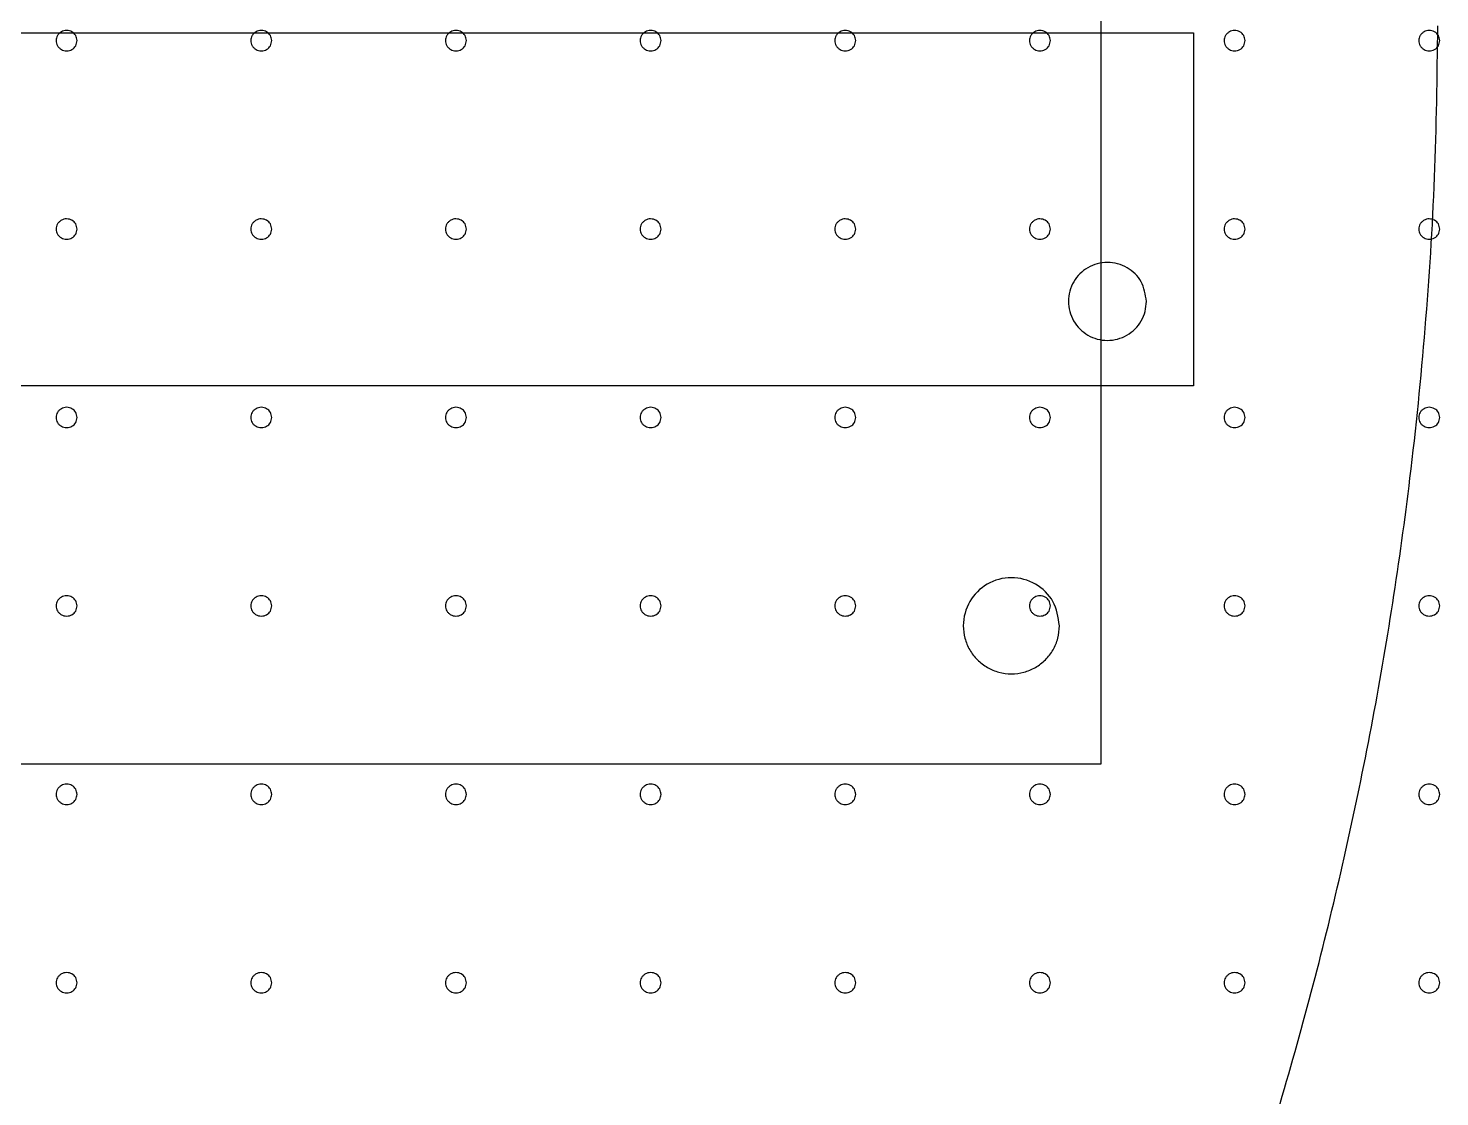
# Model space of a CAD drawing. Extents: x 0 to 210, y 0 to 204.
# Drawn here: x 171.04 to 209.91, y 75.52 to 104.94 of the extents above; entities that cross this region are included whole.
import ezdxf

# ---------------------------------------------------------------- set-up
doc = ezdxf.new("R2010")
doc.units = 0
doc.layers.add('Capa_1', color=7, linetype='CONTINUOUS')

msp = doc.modelspace()

# ---------------------------------------------------------------- linework, layer by layer
at = {"layer": 'Capa_1', "color": 1}
for p, q in [((200.578432, 125.323346), (200.578432, 84.676127)), ((147.328261, 104.81534), (203.126038, 104.81534)), ((203.126038, 104.81534), (203.126038, 95.097562)), ((203.126038, 95.097562), (147.328261, 95.097562)), ((200.578432, 84.676127), (149.93121, 84.676127))]:
    msp.add_line(p, q, dxfattribs=at)
at = {"layer": 'Capa_1', "color": 7}
for p, q in [((172.387674, 104.596819), (172.387674, 104.596819)), ((177.748224, 104.596819), (177.748224, 104.596819)), ((183.108774, 104.596819), (183.108774, 104.596819)), ((188.469324, 104.596819), (188.469324, 104.596819)), ((193.829876, 104.596819), (193.829876, 104.596819)), ((199.190426, 104.596819), (199.190426, 104.596819)), ((204.550975, 104.596819), (204.550975, 104.596819)), ((209.911525, 104.596819), (209.911525, 104.596819)), ((172.387674, 99.410033), (172.387674, 99.410033)), ((177.748224, 99.410033), (177.748224, 99.410033)), ((183.108774, 99.410033), (183.108774, 99.410033)), ((188.469324, 99.410033), (188.469324, 99.410033)), ((193.829876, 99.410033), (193.829876, 99.410033)), ((199.190426, 99.410033), (199.190426, 99.410033)), ((204.550975, 99.410033), (204.550975, 99.410033)), ((209.911525, 99.410033), (209.911525, 99.410033)), ((201.833271, 97.420175), (201.833271, 97.420175)), ((172.387674, 94.223247), (172.387674, 94.223247)), ((177.748224, 94.223247), (177.748224, 94.223247)), ((183.108774, 94.223247), (183.108774, 94.223247)), ((188.469324, 94.223247), (188.469324, 94.223247)), ((193.829876, 94.223247), (193.829876, 94.223247)), ((199.190426, 94.223247), (199.190426, 94.223247)), ((204.550975, 94.223247), (204.550975, 94.223247)), ((209.911525, 94.223247), (209.911525, 94.223247)), ((172.387674, 89.03646), (172.387674, 89.03646)), ((177.748224, 89.03646), (177.748224, 89.03646)), ((183.108774, 89.03646), (183.108774, 89.03646)), ((188.469324, 89.03646), (188.469324, 89.03646)), ((193.829876, 89.03646), (193.829876, 89.03646)), ((199.190426, 89.03646), (199.190426, 89.03646)), ((204.550975, 89.03646), (204.550975, 89.03646)), ((209.911525, 89.03646), (209.911525, 89.03646)), ((199.438427, 88.489751), (199.438427, 88.489751)), ((172.387674, 83.849672), (172.387674, 83.849672)), ((177.748224, 83.849672), (177.748224, 83.849672)), ((183.108774, 83.849672), (183.108774, 83.849672)), ((188.469324, 83.849672), (188.469324, 83.849672)), ((193.829876, 83.849672), (193.829876, 83.849672)), ((199.190426, 83.849672), (199.190426, 83.849672)), ((204.550975, 83.849672), (204.550975, 83.849672)), ((209.911525, 83.849672), (209.911525, 83.849672)), ((172.387674, 78.662885), (172.387674, 78.662885)), ((177.748224, 78.662885), (177.748224, 78.662885)), ((183.108774, 78.662885), (183.108774, 78.662885)), ((188.469324, 78.662885), (188.469324, 78.662885)), ((193.829876, 78.662885), (193.829876, 78.662885)), ((199.190426, 78.662885), (199.190426, 78.662885)), ((204.550975, 78.662885), (204.550975, 78.662885)), ((209.911525, 78.662885), (209.911525, 78.662885))]:
    msp.add_line(p, q, dxfattribs=at)
for points, knots in [([(197.053398, 55.000802), (197.583828, 55.995068), (198.643755, 57.981852), (200.109727, 61.022601), (201.43185, 63.988067), (202.613315, 66.875265), (203.66781, 69.676607), (204.684765, 72.631639), (205.650683, 75.742864), (206.550845, 79.012003), (207.350527, 82.332045), (208.046433, 85.701039), (208.634919, 89.116819), (209.142304, 92.777348), (209.536812, 96.684139), (209.802362, 100.836177), (209.839895, 103.611383), (209.858681, 105.000437)], [0, 0, 0, 0, 3.380431, 6.754915, 10.124397, 13.119642, 16.112279, 19.102922, 22.493766, 25.883694, 29.273573, 32.736968, 36.202144, 39.670042, 43.821378, 47.979666, 52.146658, 52.146658, 52.146658, 52.146658]), ([(172.387674, 104.596819), (172.379608, 104.547386), (172.363602, 104.449288), (172.247968, 104.342835), (172.123655, 104.310555), (172.023036, 104.323486), (171.952591, 104.351629), (171.891992, 104.396489), (171.845437, 104.455094), (171.81612, 104.523417), (171.80608, 104.596819), (171.81612, 104.670221), (171.845438, 104.738543), (171.891993, 104.797148), (171.952591, 104.842008), (172.023036, 104.87015), (172.123655, 104.883081), (172.247967, 104.850802), (172.363601, 104.74435), (172.379608, 104.646252), (172.387674, 104.596819)], [0, 0, 0, 0, 0.146605, 0.290931, 0.441768, 0.517413, 0.592123, 0.666911, 0.741063, 0.814052, 0.887328, 0.960604, 1.033593, 1.107744, 1.182532, 1.257241, 1.332887, 1.483723, 1.628047, 1.774652, 1.774652, 1.774652, 1.774652]), ([(177.748224, 104.596819), (177.740158, 104.547386), (177.724152, 104.449288), (177.608517, 104.342835), (177.484204, 104.310555), (177.383585, 104.323486), (177.31314, 104.351629), (177.252542, 104.396489), (177.205987, 104.455094), (177.17667, 104.523417), (177.16663, 104.596819), (177.17667, 104.670221), (177.205988, 104.738543), (177.252542, 104.797148), (177.313141, 104.842008), (177.383586, 104.87015), (177.484204, 104.883081), (177.608517, 104.850802), (177.724151, 104.74435), (177.740158, 104.646252), (177.748224, 104.596819)], [0, 0, 0, 0, 0.146605, 0.290931, 0.441768, 0.517413, 0.592123, 0.666911, 0.741063, 0.814052, 0.887328, 0.960604, 1.033593, 1.107744, 1.182532, 1.257241, 1.332887, 1.483723, 1.628047, 1.774652, 1.774652, 1.774652, 1.774652]), ([(183.108774, 104.596819), (183.100708, 104.547386), (183.084702, 104.449288), (182.969067, 104.342835), (182.844754, 104.310555), (182.744135, 104.323486), (182.67369, 104.351629), (182.613091, 104.396489), (182.566537, 104.455094), (182.537219, 104.523417), (182.52718, 104.596819), (182.53722, 104.670221), (182.566538, 104.738543), (182.613092, 104.797148), (182.673691, 104.842008), (182.744136, 104.87015), (182.844754, 104.883081), (182.969066, 104.850802), (183.0847, 104.74435), (183.100708, 104.646252), (183.108774, 104.596819)], [0, 0, 0, 0, 0.146605, 0.290931, 0.441768, 0.517413, 0.592123, 0.666911, 0.741063, 0.814052, 0.887328, 0.960604, 1.033593, 1.107744, 1.182532, 1.257241, 1.332887, 1.483723, 1.628047, 1.774652, 1.774652, 1.774652, 1.774652]), ([(188.469324, 104.596819), (188.461258, 104.547386), (188.445251, 104.449288), (188.329617, 104.342835), (188.205304, 104.310555), (188.104685, 104.323486), (188.03424, 104.351629), (187.973641, 104.396489), (187.927087, 104.455094), (187.897769, 104.523417), (187.88773, 104.596819), (187.89777, 104.670221), (187.927088, 104.738543), (187.973642, 104.797148), (188.034241, 104.842008), (188.104685, 104.87015), (188.205304, 104.883081), (188.329616, 104.850802), (188.44525, 104.74435), (188.461257, 104.646252), (188.469324, 104.596819)], [0, 0, 0, 0, 0.146605, 0.290931, 0.441768, 0.517413, 0.592123, 0.666911, 0.741063, 0.814052, 0.887328, 0.960604, 1.033593, 1.107744, 1.182532, 1.257241, 1.332887, 1.483723, 1.628047, 1.774652, 1.774652, 1.774652, 1.774652]), ([(193.829876, 104.596819), (193.82181, 104.547386), (193.805804, 104.449288), (193.690169, 104.342835), (193.565856, 104.310555), (193.465237, 104.323486), (193.394792, 104.351629), (193.334193, 104.396489), (193.287639, 104.455094), (193.258321, 104.523417), (193.248282, 104.596819), (193.258322, 104.670221), (193.28764, 104.738543), (193.334194, 104.797148), (193.394793, 104.842008), (193.465238, 104.87015), (193.565856, 104.883081), (193.690168, 104.850802), (193.805803, 104.74435), (193.82181, 104.646252), (193.829876, 104.596819)], [0, 0, 0, 0, 0.146605, 0.290931, 0.441768, 0.517413, 0.592123, 0.666911, 0.741063, 0.814052, 0.887328, 0.960604, 1.033593, 1.107744, 1.182532, 1.257241, 1.332887, 1.483723, 1.628047, 1.774652, 1.774652, 1.774652, 1.774652]), ([(199.190426, 104.596819), (199.18236, 104.547386), (199.166353, 104.449288), (199.050719, 104.342835), (198.926406, 104.310555), (198.825787, 104.323486), (198.755342, 104.351629), (198.694743, 104.396489), (198.648189, 104.455094), (198.618871, 104.523417), (198.608832, 104.596819), (198.618872, 104.670221), (198.64819, 104.738543), (198.694744, 104.797148), (198.755343, 104.842008), (198.825787, 104.87015), (198.926406, 104.883081), (199.050718, 104.850802), (199.166352, 104.74435), (199.182359, 104.646252), (199.190426, 104.596819)], [0, 0, 0, 0, 0.146605, 0.290931, 0.441768, 0.517413, 0.592123, 0.666911, 0.741063, 0.814052, 0.887328, 0.960604, 1.033593, 1.107744, 1.182532, 1.257241, 1.332887, 1.483723, 1.628047, 1.774652, 1.774652, 1.774652, 1.774652]), ([(204.550975, 104.596819), (204.54291, 104.547386), (204.526903, 104.449288), (204.411269, 104.342835), (204.286956, 104.310555), (204.186337, 104.323486), (204.115892, 104.351629), (204.055293, 104.396489), (204.008739, 104.455094), (203.979421, 104.523417), (203.969382, 104.596819), (203.979422, 104.670221), (204.008739, 104.738543), (204.055294, 104.797148), (204.115893, 104.842008), (204.186337, 104.87015), (204.286956, 104.883081), (204.411268, 104.850802), (204.526902, 104.74435), (204.542909, 104.646252), (204.550975, 104.596819)], [0, 0, 0, 0, 0.146605, 0.290931, 0.441768, 0.517413, 0.592123, 0.666911, 0.741063, 0.814052, 0.887328, 0.960604, 1.033593, 1.107744, 1.182532, 1.257241, 1.332887, 1.483723, 1.628047, 1.774652, 1.774652, 1.774652, 1.774652]), ([(209.911525, 104.596819), (209.903459, 104.547386), (209.887453, 104.449288), (209.771819, 104.342835), (209.647506, 104.310555), (209.546887, 104.323486), (209.476442, 104.351629), (209.415843, 104.396489), (209.369288, 104.455094), (209.339971, 104.523417), (209.329932, 104.596819), (209.339971, 104.670221), (209.369289, 104.738543), (209.415844, 104.797148), (209.476442, 104.842008), (209.546887, 104.87015), (209.647506, 104.883081), (209.771818, 104.850802), (209.887452, 104.74435), (209.903459, 104.646252), (209.911525, 104.596819)], [0, 0, 0, 0, 0.146605, 0.290931, 0.441768, 0.517413, 0.592123, 0.666911, 0.741063, 0.814052, 0.887328, 0.960604, 1.033593, 1.107744, 1.182532, 1.257241, 1.332887, 1.483723, 1.628047, 1.774652, 1.774652, 1.774652, 1.774652]), ([(172.387674, 99.410033), (172.379608, 99.3606), (172.363602, 99.262502), (172.247968, 99.156048), (172.123655, 99.123769), (172.023036, 99.136699), (171.952591, 99.164843), (171.891992, 99.209703), (171.845437, 99.268308), (171.81612, 99.33663), (171.80608, 99.410033), (171.81612, 99.483435), (171.845438, 99.551757), (171.891993, 99.610362), (171.952591, 99.655221), (172.023036, 99.683364), (172.123655, 99.696295), (172.247967, 99.664015), (172.363601, 99.557563), (172.379608, 99.459466), (172.387674, 99.410033)], [0, 0, 0, 0, 0.146605, 0.290931, 0.441768, 0.517413, 0.592123, 0.666911, 0.741063, 0.814052, 0.887328, 0.960604, 1.033593, 1.107744, 1.182532, 1.257241, 1.332887, 1.483723, 1.628047, 1.774652, 1.774652, 1.774652, 1.774652]), ([(177.748224, 99.410033), (177.740158, 99.3606), (177.724152, 99.262502), (177.608517, 99.156048), (177.484204, 99.123769), (177.383585, 99.136699), (177.31314, 99.164843), (177.252542, 99.209703), (177.205987, 99.268308), (177.17667, 99.33663), (177.16663, 99.410033), (177.17667, 99.483435), (177.205988, 99.551757), (177.252542, 99.610362), (177.313141, 99.655221), (177.383586, 99.683364), (177.484204, 99.696295), (177.608517, 99.664015), (177.724151, 99.557563), (177.740158, 99.459466), (177.748224, 99.410033)], [0, 0, 0, 0, 0.146605, 0.290931, 0.441768, 0.517413, 0.592123, 0.666911, 0.741063, 0.814052, 0.887328, 0.960604, 1.033593, 1.107744, 1.182532, 1.257241, 1.332887, 1.483723, 1.628047, 1.774652, 1.774652, 1.774652, 1.774652]), ([(183.108774, 99.410033), (183.100708, 99.3606), (183.084702, 99.262502), (182.969067, 99.156048), (182.844754, 99.123769), (182.744135, 99.136699), (182.67369, 99.164843), (182.613091, 99.209703), (182.566537, 99.268308), (182.537219, 99.33663), (182.52718, 99.410033), (182.53722, 99.483435), (182.566538, 99.551757), (182.613092, 99.610362), (182.673691, 99.655221), (182.744136, 99.683364), (182.844754, 99.696295), (182.969066, 99.664015), (183.0847, 99.557563), (183.100708, 99.459466), (183.108774, 99.410033)], [0, 0, 0, 0, 0.146605, 0.290931, 0.441768, 0.517413, 0.592123, 0.666911, 0.741063, 0.814052, 0.887328, 0.960604, 1.033593, 1.107744, 1.182532, 1.257241, 1.332887, 1.483723, 1.628047, 1.774652, 1.774652, 1.774652, 1.774652]), ([(188.469324, 99.410033), (188.461258, 99.3606), (188.445251, 99.262502), (188.329617, 99.156048), (188.205304, 99.123769), (188.104685, 99.136699), (188.03424, 99.164843), (187.973641, 99.209703), (187.927087, 99.268308), (187.897769, 99.33663), (187.88773, 99.410033), (187.89777, 99.483435), (187.927088, 99.551757), (187.973642, 99.610362), (188.034241, 99.655221), (188.104685, 99.683364), (188.205304, 99.696295), (188.329616, 99.664015), (188.44525, 99.557563), (188.461257, 99.459466), (188.469324, 99.410033)], [0, 0, 0, 0, 0.146605, 0.290931, 0.441768, 0.517413, 0.592123, 0.666911, 0.741063, 0.814052, 0.887328, 0.960604, 1.033593, 1.107744, 1.182532, 1.257241, 1.332887, 1.483723, 1.628047, 1.774652, 1.774652, 1.774652, 1.774652]), ([(193.829876, 99.410033), (193.82181, 99.3606), (193.805804, 99.262502), (193.690169, 99.156048), (193.565856, 99.123769), (193.465237, 99.136699), (193.394792, 99.164843), (193.334193, 99.209703), (193.287639, 99.268308), (193.258321, 99.33663), (193.248282, 99.410033), (193.258322, 99.483435), (193.28764, 99.551757), (193.334194, 99.610362), (193.394793, 99.655221), (193.465238, 99.683364), (193.565856, 99.696295), (193.690168, 99.664015), (193.805803, 99.557563), (193.82181, 99.459466), (193.829876, 99.410033)], [0, 0, 0, 0, 0.146605, 0.290931, 0.441768, 0.517413, 0.592123, 0.666911, 0.741063, 0.814052, 0.887328, 0.960604, 1.033593, 1.107744, 1.182532, 1.257241, 1.332887, 1.483723, 1.628047, 1.774652, 1.774652, 1.774652, 1.774652]), ([(199.190426, 99.410033), (199.18236, 99.3606), (199.166353, 99.262502), (199.050719, 99.156048), (198.926406, 99.123769), (198.825787, 99.136699), (198.755342, 99.164843), (198.694743, 99.209703), (198.648189, 99.268308), (198.618871, 99.33663), (198.608832, 99.410033), (198.618872, 99.483435), (198.64819, 99.551757), (198.694744, 99.610362), (198.755343, 99.655221), (198.825787, 99.683364), (198.926406, 99.696295), (199.050718, 99.664015), (199.166352, 99.557563), (199.182359, 99.459466), (199.190426, 99.410033)], [0, 0, 0, 0, 0.146605, 0.290931, 0.441768, 0.517413, 0.592123, 0.666911, 0.741063, 0.814052, 0.887328, 0.960604, 1.033593, 1.107744, 1.182532, 1.257241, 1.332887, 1.483723, 1.628047, 1.774652, 1.774652, 1.774652, 1.774652]), ([(204.550975, 99.410033), (204.54291, 99.3606), (204.526903, 99.262502), (204.411269, 99.156048), (204.286956, 99.123769), (204.186337, 99.136699), (204.115892, 99.164843), (204.055293, 99.209703), (204.008739, 99.268308), (203.979421, 99.33663), (203.969382, 99.410033), (203.979422, 99.483435), (204.008739, 99.551757), (204.055294, 99.610362), (204.115893, 99.655221), (204.186337, 99.683364), (204.286956, 99.696295), (204.411268, 99.664015), (204.526902, 99.557563), (204.542909, 99.459466), (204.550975, 99.410033)], [0, 0, 0, 0, 0.146605, 0.290931, 0.441768, 0.517413, 0.592123, 0.666911, 0.741063, 0.814052, 0.887328, 0.960604, 1.033593, 1.107744, 1.182532, 1.257241, 1.332887, 1.483723, 1.628047, 1.774652, 1.774652, 1.774652, 1.774652]), ([(209.911525, 99.410033), (209.903459, 99.3606), (209.887453, 99.262502), (209.771819, 99.156048), (209.647506, 99.123769), (209.546887, 99.136699), (209.476442, 99.164843), (209.415843, 99.209703), (209.369288, 99.268308), (209.339971, 99.33663), (209.329932, 99.410033), (209.339971, 99.483435), (209.369289, 99.551757), (209.415844, 99.610362), (209.476442, 99.655221), (209.546887, 99.683364), (209.647506, 99.696295), (209.771818, 99.664015), (209.887452, 99.557563), (209.903459, 99.459466), (209.911525, 99.410033)], [0, 0, 0, 0, 0.146605, 0.290931, 0.441768, 0.517413, 0.592123, 0.666911, 0.741063, 0.814052, 0.887328, 0.960604, 1.033593, 1.107744, 1.182532, 1.257241, 1.332887, 1.483723, 1.628047, 1.774652, 1.774652, 1.774652, 1.774652]), ([(201.833271, 97.420175), (201.826116, 97.326224), (201.811864, 97.139099), (201.699217, 96.877226), (201.527834, 96.652235), (201.302545, 96.479722), (201.040753, 96.37125), (200.759656, 96.334142), (200.478587, 96.37125), (200.216711, 96.479719), (199.991731, 96.652243), (199.819194, 96.877192), (199.710826, 97.139223), (199.660857, 97.513213), (199.786879, 97.982819), (200.197283, 98.392742), (200.760635, 98.545024), (201.3182, 98.392863), (201.745618, 97.982339), (201.803762, 97.609434), (201.833271, 97.420175)], [0, 0, 0, 0, 0.281047, 0.559769, 0.840816, 1.121864, 1.400585, 1.681632, 1.96268, 2.241402, 2.52245, 2.803498, 3.08222, 3.363268, 3.924613, 4.469308, 5.030653, 5.591997, 6.136691, 6.698035, 6.698035, 6.698035, 6.698035]), ([(172.387674, 94.223247), (172.379608, 94.173813), (172.363602, 94.075715), (172.247968, 93.969262), (172.123655, 93.936983), (172.023036, 93.949913), (171.952591, 93.978056), (171.891992, 94.022916), (171.845437, 94.081522), (171.81612, 94.149844), (171.80608, 94.223247), (171.81612, 94.296649), (171.845438, 94.364971), (171.891993, 94.423575), (171.952591, 94.468435), (172.023036, 94.496578), (172.123655, 94.509508), (172.247967, 94.477229), (172.363601, 94.370777), (172.379608, 94.27268), (172.387674, 94.223247)], [0, 0, 0, 0, 0.146605, 0.290931, 0.441768, 0.517413, 0.592123, 0.666911, 0.741063, 0.814052, 0.887328, 0.960604, 1.033593, 1.107744, 1.182532, 1.257241, 1.332887, 1.483723, 1.628047, 1.774652, 1.774652, 1.774652, 1.774652]), ([(177.748224, 94.223247), (177.740158, 94.173813), (177.724152, 94.075715), (177.608517, 93.969262), (177.484204, 93.936983), (177.383585, 93.949913), (177.31314, 93.978056), (177.252542, 94.022916), (177.205987, 94.081522), (177.17667, 94.149844), (177.16663, 94.223247), (177.17667, 94.296649), (177.205988, 94.364971), (177.252542, 94.423575), (177.313141, 94.468435), (177.383586, 94.496578), (177.484204, 94.509508), (177.608517, 94.477229), (177.724151, 94.370777), (177.740158, 94.27268), (177.748224, 94.223247)], [0, 0, 0, 0, 0.146605, 0.290931, 0.441768, 0.517413, 0.592123, 0.666911, 0.741063, 0.814052, 0.887328, 0.960604, 1.033593, 1.107744, 1.182532, 1.257241, 1.332887, 1.483723, 1.628047, 1.774652, 1.774652, 1.774652, 1.774652]), ([(183.108774, 94.223247), (183.100708, 94.173813), (183.084702, 94.075715), (182.969067, 93.969262), (182.844754, 93.936983), (182.744135, 93.949913), (182.67369, 93.978056), (182.613091, 94.022916), (182.566537, 94.081522), (182.537219, 94.149844), (182.52718, 94.223247), (182.53722, 94.296649), (182.566538, 94.364971), (182.613092, 94.423575), (182.673691, 94.468435), (182.744136, 94.496578), (182.844754, 94.509508), (182.969066, 94.477229), (183.0847, 94.370777), (183.100708, 94.27268), (183.108774, 94.223247)], [0, 0, 0, 0, 0.146605, 0.290931, 0.441768, 0.517413, 0.592123, 0.666911, 0.741063, 0.814052, 0.887328, 0.960604, 1.033593, 1.107744, 1.182532, 1.257241, 1.332887, 1.483723, 1.628047, 1.774652, 1.774652, 1.774652, 1.774652]), ([(188.469324, 94.223247), (188.461258, 94.173813), (188.445251, 94.075715), (188.329617, 93.969262), (188.205304, 93.936983), (188.104685, 93.949913), (188.03424, 93.978056), (187.973641, 94.022916), (187.927087, 94.081522), (187.897769, 94.149844), (187.88773, 94.223247), (187.89777, 94.296649), (187.927088, 94.364971), (187.973642, 94.423575), (188.034241, 94.468435), (188.104685, 94.496578), (188.205304, 94.509508), (188.329616, 94.477229), (188.44525, 94.370777), (188.461257, 94.27268), (188.469324, 94.223247)], [0, 0, 0, 0, 0.146605, 0.290931, 0.441768, 0.517413, 0.592123, 0.666911, 0.741063, 0.814052, 0.887328, 0.960604, 1.033593, 1.107744, 1.182532, 1.257241, 1.332887, 1.483723, 1.628047, 1.774652, 1.774652, 1.774652, 1.774652]), ([(193.829876, 94.223247), (193.82181, 94.173813), (193.805804, 94.075715), (193.690169, 93.969262), (193.565856, 93.936983), (193.465237, 93.949913), (193.394792, 93.978056), (193.334193, 94.022916), (193.287639, 94.081522), (193.258321, 94.149844), (193.248282, 94.223247), (193.258322, 94.296649), (193.28764, 94.364971), (193.334194, 94.423575), (193.394793, 94.468435), (193.465238, 94.496578), (193.565856, 94.509508), (193.690168, 94.477229), (193.805803, 94.370777), (193.82181, 94.27268), (193.829876, 94.223247)], [0, 0, 0, 0, 0.146605, 0.290931, 0.441768, 0.517413, 0.592123, 0.666911, 0.741063, 0.814052, 0.887328, 0.960604, 1.033593, 1.107744, 1.182532, 1.257241, 1.332887, 1.483723, 1.628047, 1.774652, 1.774652, 1.774652, 1.774652]), ([(199.190426, 94.223247), (199.18236, 94.173813), (199.166353, 94.075715), (199.050719, 93.969262), (198.926406, 93.936983), (198.825787, 93.949913), (198.755342, 93.978056), (198.694743, 94.022916), (198.648189, 94.081522), (198.618871, 94.149844), (198.608832, 94.223247), (198.618872, 94.296649), (198.64819, 94.364971), (198.694744, 94.423575), (198.755343, 94.468435), (198.825787, 94.496578), (198.926406, 94.509508), (199.050718, 94.477229), (199.166352, 94.370777), (199.182359, 94.27268), (199.190426, 94.223247)], [0, 0, 0, 0, 0.146605, 0.290931, 0.441768, 0.517413, 0.592123, 0.666911, 0.741063, 0.814052, 0.887328, 0.960604, 1.033593, 1.107744, 1.182532, 1.257241, 1.332887, 1.483723, 1.628047, 1.774652, 1.774652, 1.774652, 1.774652]), ([(204.550975, 94.223247), (204.54291, 94.173813), (204.526903, 94.075715), (204.411269, 93.969262), (204.286956, 93.936983), (204.186337, 93.949913), (204.115892, 93.978056), (204.055293, 94.022916), (204.008739, 94.081522), (203.979421, 94.149844), (203.969382, 94.223247), (203.979422, 94.296649), (204.008739, 94.364971), (204.055294, 94.423575), (204.115893, 94.468435), (204.186337, 94.496578), (204.286956, 94.509508), (204.411268, 94.477229), (204.526902, 94.370777), (204.542909, 94.27268), (204.550975, 94.223247)], [0, 0, 0, 0, 0.146605, 0.290931, 0.441768, 0.517413, 0.592123, 0.666911, 0.741063, 0.814052, 0.887328, 0.960604, 1.033593, 1.107744, 1.182532, 1.257241, 1.332887, 1.483723, 1.628047, 1.774652, 1.774652, 1.774652, 1.774652]), ([(209.911525, 94.223247), (209.903459, 94.173813), (209.887453, 94.075715), (209.771819, 93.969262), (209.647506, 93.936983), (209.546887, 93.949913), (209.476442, 93.978056), (209.415843, 94.022916), (209.369288, 94.081522), (209.339971, 94.149844), (209.329932, 94.223247), (209.339971, 94.296649), (209.369289, 94.364971), (209.415844, 94.423575), (209.476442, 94.468435), (209.546887, 94.496578), (209.647506, 94.509508), (209.771818, 94.477229), (209.887452, 94.370777), (209.903459, 94.27268), (209.911525, 94.223247)], [0, 0, 0, 0, 0.146605, 0.290931, 0.441768, 0.517413, 0.592123, 0.666911, 0.741063, 0.814052, 0.887328, 0.960604, 1.033593, 1.107744, 1.182532, 1.257241, 1.332887, 1.483723, 1.628047, 1.774652, 1.774652, 1.774652, 1.774652]), ([(199.438427, 88.489751), (199.429604, 88.373923), (199.412032, 88.143226), (199.273153, 87.820376), (199.061861, 87.542997), (198.784111, 87.330314), (198.461361, 87.196585), (198.11481, 87.150837), (197.768293, 87.196586), (197.44544, 87.330312), (197.168072, 87.543008), (196.955359, 87.820335), (196.821755, 88.143379), (196.760146, 88.604453), (196.915517, 89.183409), (197.421485, 89.688783), (198.116016, 89.876525), (198.803414, 89.688934), (199.33036, 89.182819), (199.402045, 88.72308), (199.438427, 88.489751)], [0, 0, 0, 0, 0.34649, 0.690113, 1.036603, 1.383093, 1.726715, 2.073205, 2.419695, 2.763318, 3.109808, 3.456298, 3.79992, 4.14641, 4.838467, 5.509997, 6.202054, 6.89411, 7.565641, 8.257697, 8.257697, 8.257697, 8.257697]), ([(172.387674, 89.03646), (172.379608, 88.987027), (172.363602, 88.888929), (172.247968, 88.782476), (172.123655, 88.750196), (172.023036, 88.763127), (171.952591, 88.79127), (171.891992, 88.83613), (171.845437, 88.894735), (171.81612, 88.963058), (171.80608, 89.03646), (171.81612, 89.109862), (171.845438, 89.178184), (171.891993, 89.236789), (171.952591, 89.281649), (172.023036, 89.309791), (172.123655, 89.322722), (172.247967, 89.290443), (172.363601, 89.183991), (172.379608, 89.085893), (172.387674, 89.03646)], [0, 0, 0, 0, 0.146605, 0.290931, 0.441768, 0.517413, 0.592123, 0.666911, 0.741063, 0.814052, 0.887328, 0.960604, 1.033593, 1.107744, 1.182532, 1.257241, 1.332887, 1.483723, 1.628047, 1.774652, 1.774652, 1.774652, 1.774652]), ([(177.748224, 89.03646), (177.740158, 88.987027), (177.724152, 88.888929), (177.608517, 88.782476), (177.484204, 88.750196), (177.383585, 88.763127), (177.31314, 88.79127), (177.252542, 88.83613), (177.205987, 88.894735), (177.17667, 88.963058), (177.16663, 89.03646), (177.17667, 89.109862), (177.205988, 89.178184), (177.252542, 89.236789), (177.313141, 89.281649), (177.383586, 89.309791), (177.484204, 89.322722), (177.608517, 89.290443), (177.724151, 89.183991), (177.740158, 89.085893), (177.748224, 89.03646)], [0, 0, 0, 0, 0.146605, 0.290931, 0.441768, 0.517413, 0.592123, 0.666911, 0.741063, 0.814052, 0.887328, 0.960604, 1.033593, 1.107744, 1.182532, 1.257241, 1.332887, 1.483723, 1.628047, 1.774652, 1.774652, 1.774652, 1.774652]), ([(183.108774, 89.03646), (183.100708, 88.987027), (183.084702, 88.888929), (182.969067, 88.782476), (182.844754, 88.750196), (182.744135, 88.763127), (182.67369, 88.79127), (182.613091, 88.83613), (182.566537, 88.894735), (182.537219, 88.963058), (182.52718, 89.03646), (182.53722, 89.109862), (182.566538, 89.178184), (182.613092, 89.236789), (182.673691, 89.281649), (182.744136, 89.309791), (182.844754, 89.322722), (182.969066, 89.290443), (183.0847, 89.183991), (183.100708, 89.085893), (183.108774, 89.03646)], [0, 0, 0, 0, 0.146605, 0.290931, 0.441768, 0.517413, 0.592123, 0.666911, 0.741063, 0.814052, 0.887328, 0.960604, 1.033593, 1.107744, 1.182532, 1.257241, 1.332887, 1.483723, 1.628047, 1.774652, 1.774652, 1.774652, 1.774652]), ([(188.469324, 89.03646), (188.461258, 88.987027), (188.445251, 88.888929), (188.329617, 88.782476), (188.205304, 88.750196), (188.104685, 88.763127), (188.03424, 88.79127), (187.973641, 88.83613), (187.927087, 88.894735), (187.897769, 88.963058), (187.88773, 89.03646), (187.89777, 89.109862), (187.927088, 89.178184), (187.973642, 89.236789), (188.034241, 89.281649), (188.104685, 89.309791), (188.205304, 89.322722), (188.329616, 89.290443), (188.44525, 89.183991), (188.461257, 89.085893), (188.469324, 89.03646)], [0, 0, 0, 0, 0.146605, 0.290931, 0.441768, 0.517413, 0.592123, 0.666911, 0.741063, 0.814052, 0.887328, 0.960604, 1.033593, 1.107744, 1.182532, 1.257241, 1.332887, 1.483723, 1.628047, 1.774652, 1.774652, 1.774652, 1.774652]), ([(193.829876, 89.03646), (193.82181, 88.987027), (193.805804, 88.888929), (193.690169, 88.782476), (193.565856, 88.750196), (193.465237, 88.763127), (193.394792, 88.79127), (193.334193, 88.83613), (193.287639, 88.894735), (193.258321, 88.963058), (193.248282, 89.03646), (193.258322, 89.109862), (193.28764, 89.178184), (193.334194, 89.236789), (193.394793, 89.281649), (193.465238, 89.309791), (193.565856, 89.322722), (193.690168, 89.290443), (193.805803, 89.183991), (193.82181, 89.085893), (193.829876, 89.03646)], [0, 0, 0, 0, 0.146605, 0.290931, 0.441768, 0.517413, 0.592123, 0.666911, 0.741063, 0.814052, 0.887328, 0.960604, 1.033593, 1.107744, 1.182532, 1.257241, 1.332887, 1.483723, 1.628047, 1.774652, 1.774652, 1.774652, 1.774652]), ([(199.190426, 89.03646), (199.18236, 88.987027), (199.166353, 88.888929), (199.050719, 88.782476), (198.926406, 88.750196), (198.825787, 88.763127), (198.755342, 88.79127), (198.694743, 88.83613), (198.648189, 88.894735), (198.618871, 88.963058), (198.608832, 89.03646), (198.618872, 89.109862), (198.64819, 89.178184), (198.694744, 89.236789), (198.755343, 89.281649), (198.825787, 89.309791), (198.926406, 89.322722), (199.050718, 89.290443), (199.166352, 89.183991), (199.182359, 89.085893), (199.190426, 89.03646)], [0, 0, 0, 0, 0.146605, 0.290931, 0.441768, 0.517413, 0.592123, 0.666911, 0.741063, 0.814052, 0.887328, 0.960604, 1.033593, 1.107744, 1.182532, 1.257241, 1.332887, 1.483723, 1.628047, 1.774652, 1.774652, 1.774652, 1.774652]), ([(204.550975, 89.03646), (204.54291, 88.987027), (204.526903, 88.888929), (204.411269, 88.782476), (204.286956, 88.750196), (204.186337, 88.763127), (204.115892, 88.79127), (204.055293, 88.83613), (204.008739, 88.894735), (203.979421, 88.963058), (203.969382, 89.03646), (203.979422, 89.109862), (204.008739, 89.178184), (204.055294, 89.236789), (204.115893, 89.281649), (204.186337, 89.309791), (204.286956, 89.322722), (204.411268, 89.290443), (204.526902, 89.183991), (204.542909, 89.085893), (204.550975, 89.03646)], [0, 0, 0, 0, 0.146605, 0.290931, 0.441768, 0.517413, 0.592123, 0.666911, 0.741063, 0.814052, 0.887328, 0.960604, 1.033593, 1.107744, 1.182532, 1.257241, 1.332887, 1.483723, 1.628047, 1.774652, 1.774652, 1.774652, 1.774652]), ([(209.911525, 89.03646), (209.903459, 88.987027), (209.887453, 88.888929), (209.771819, 88.782476), (209.647506, 88.750196), (209.546887, 88.763127), (209.476442, 88.79127), (209.415843, 88.83613), (209.369288, 88.894735), (209.339971, 88.963058), (209.329932, 89.03646), (209.339971, 89.109862), (209.369289, 89.178184), (209.415844, 89.236789), (209.476442, 89.281649), (209.546887, 89.309791), (209.647506, 89.322722), (209.771818, 89.290443), (209.887452, 89.183991), (209.903459, 89.085893), (209.911525, 89.03646)], [0, 0, 0, 0, 0.146605, 0.290931, 0.441768, 0.517413, 0.592123, 0.666911, 0.741063, 0.814052, 0.887328, 0.960604, 1.033593, 1.107744, 1.182532, 1.257241, 1.332887, 1.483723, 1.628047, 1.774652, 1.774652, 1.774652, 1.774652]), ([(172.387674, 83.849672), (172.379608, 83.800238), (172.363602, 83.70214), (172.247968, 83.595687), (172.123655, 83.563407), (172.023036, 83.576338), (171.952591, 83.604481), (171.891992, 83.649341), (171.845437, 83.707947), (171.81612, 83.776269), (171.80608, 83.849671), (171.81612, 83.923074), (171.845438, 83.991396), (171.891993, 84.05), (171.952591, 84.09486), (172.023036, 84.123003), (172.123655, 84.135933), (172.247967, 84.103654), (172.363601, 83.997202), (172.379608, 83.899105), (172.387674, 83.849672)], [0, 0, 0, 0, 0.146605, 0.290931, 0.441768, 0.517413, 0.592123, 0.666911, 0.741063, 0.814052, 0.887328, 0.960604, 1.033593, 1.107744, 1.182532, 1.257241, 1.332887, 1.483723, 1.628047, 1.774652, 1.774652, 1.774652, 1.774652]), ([(177.748224, 83.849672), (177.740158, 83.800238), (177.724152, 83.70214), (177.608517, 83.595687), (177.484204, 83.563407), (177.383585, 83.576338), (177.31314, 83.604481), (177.252542, 83.649341), (177.205987, 83.707947), (177.17667, 83.776269), (177.16663, 83.849671), (177.17667, 83.923074), (177.205988, 83.991396), (177.252542, 84.05), (177.313141, 84.09486), (177.383586, 84.123003), (177.484204, 84.135933), (177.608517, 84.103654), (177.724151, 83.997202), (177.740158, 83.899105), (177.748224, 83.849672)], [0, 0, 0, 0, 0.146605, 0.290931, 0.441768, 0.517413, 0.592123, 0.666911, 0.741063, 0.814052, 0.887328, 0.960604, 1.033593, 1.107744, 1.182532, 1.257241, 1.332887, 1.483723, 1.628047, 1.774652, 1.774652, 1.774652, 1.774652]), ([(183.108774, 83.849672), (183.100708, 83.800238), (183.084702, 83.70214), (182.969067, 83.595687), (182.844754, 83.563407), (182.744135, 83.576338), (182.67369, 83.604481), (182.613091, 83.649341), (182.566537, 83.707947), (182.537219, 83.776269), (182.52718, 83.849671), (182.53722, 83.923074), (182.566538, 83.991396), (182.613092, 84.05), (182.673691, 84.09486), (182.744136, 84.123003), (182.844754, 84.135933), (182.969066, 84.103654), (183.0847, 83.997202), (183.100708, 83.899105), (183.108774, 83.849672)], [0, 0, 0, 0, 0.146605, 0.290931, 0.441768, 0.517413, 0.592123, 0.666911, 0.741063, 0.814052, 0.887328, 0.960604, 1.033593, 1.107744, 1.182532, 1.257241, 1.332887, 1.483723, 1.628047, 1.774652, 1.774652, 1.774652, 1.774652]), ([(188.469324, 83.849672), (188.461258, 83.800238), (188.445251, 83.70214), (188.329617, 83.595687), (188.205304, 83.563407), (188.104685, 83.576338), (188.03424, 83.604481), (187.973641, 83.649341), (187.927087, 83.707947), (187.897769, 83.776269), (187.88773, 83.849671), (187.89777, 83.923074), (187.927088, 83.991396), (187.973642, 84.05), (188.034241, 84.09486), (188.104685, 84.123003), (188.205304, 84.135933), (188.329616, 84.103654), (188.44525, 83.997202), (188.461257, 83.899105), (188.469324, 83.849672)], [0, 0, 0, 0, 0.146605, 0.290931, 0.441768, 0.517413, 0.592123, 0.666911, 0.741063, 0.814052, 0.887328, 0.960604, 1.033593, 1.107744, 1.182532, 1.257241, 1.332887, 1.483723, 1.628047, 1.774652, 1.774652, 1.774652, 1.774652]), ([(193.829876, 83.849672), (193.82181, 83.800238), (193.805804, 83.70214), (193.690169, 83.595687), (193.565856, 83.563407), (193.465237, 83.576338), (193.394792, 83.604481), (193.334193, 83.649341), (193.287639, 83.707947), (193.258321, 83.776269), (193.248282, 83.849671), (193.258322, 83.923074), (193.28764, 83.991396), (193.334194, 84.05), (193.394793, 84.09486), (193.465238, 84.123003), (193.565856, 84.135933), (193.690168, 84.103654), (193.805803, 83.997202), (193.82181, 83.899105), (193.829876, 83.849672)], [0, 0, 0, 0, 0.146605, 0.290931, 0.441768, 0.517413, 0.592123, 0.666911, 0.741063, 0.814052, 0.887328, 0.960604, 1.033593, 1.107744, 1.182532, 1.257241, 1.332887, 1.483723, 1.628047, 1.774652, 1.774652, 1.774652, 1.774652]), ([(199.190426, 83.849672), (199.18236, 83.800238), (199.166353, 83.70214), (199.050719, 83.595687), (198.926406, 83.563407), (198.825787, 83.576338), (198.755342, 83.604481), (198.694743, 83.649341), (198.648189, 83.707947), (198.618871, 83.776269), (198.608832, 83.849671), (198.618872, 83.923074), (198.64819, 83.991396), (198.694744, 84.05), (198.755343, 84.09486), (198.825787, 84.123003), (198.926406, 84.135933), (199.050718, 84.103654), (199.166352, 83.997202), (199.182359, 83.899105), (199.190426, 83.849672)], [0, 0, 0, 0, 0.146605, 0.290931, 0.441768, 0.517413, 0.592123, 0.666911, 0.741063, 0.814052, 0.887328, 0.960604, 1.033593, 1.107744, 1.182532, 1.257241, 1.332887, 1.483723, 1.628047, 1.774652, 1.774652, 1.774652, 1.774652]), ([(204.550975, 83.849672), (204.54291, 83.800238), (204.526903, 83.70214), (204.411269, 83.595687), (204.286956, 83.563407), (204.186337, 83.576338), (204.115892, 83.604481), (204.055293, 83.649341), (204.008739, 83.707947), (203.979421, 83.776269), (203.969382, 83.849671), (203.979422, 83.923074), (204.008739, 83.991396), (204.055294, 84.05), (204.115893, 84.09486), (204.186337, 84.123003), (204.286956, 84.135933), (204.411268, 84.103654), (204.526902, 83.997202), (204.542909, 83.899105), (204.550975, 83.849672)], [0, 0, 0, 0, 0.146605, 0.290931, 0.441768, 0.517413, 0.592123, 0.666911, 0.741063, 0.814052, 0.887328, 0.960604, 1.033593, 1.107744, 1.182532, 1.257241, 1.332887, 1.483723, 1.628047, 1.774652, 1.774652, 1.774652, 1.774652]), ([(209.911525, 83.849672), (209.903459, 83.800238), (209.887453, 83.70214), (209.771819, 83.595687), (209.647506, 83.563407), (209.546887, 83.576338), (209.476442, 83.604481), (209.415843, 83.649341), (209.369288, 83.707947), (209.339971, 83.776269), (209.329932, 83.849671), (209.339971, 83.923074), (209.369289, 83.991396), (209.415844, 84.05), (209.476442, 84.09486), (209.546887, 84.123003), (209.647506, 84.135933), (209.771818, 84.103654), (209.887452, 83.997202), (209.903459, 83.899105), (209.911525, 83.849672)], [0, 0, 0, 0, 0.146605, 0.290931, 0.441768, 0.517413, 0.592123, 0.666911, 0.741063, 0.814052, 0.887328, 0.960604, 1.033593, 1.107744, 1.182532, 1.257241, 1.332887, 1.483723, 1.628047, 1.774652, 1.774652, 1.774652, 1.774652]), ([(172.387674, 78.662885), (172.379608, 78.613452), (172.363602, 78.515354), (172.247968, 78.408901), (172.123655, 78.376621), (172.023036, 78.389552), (171.952591, 78.417695), (171.891992, 78.462555), (171.845437, 78.52116), (171.81612, 78.589483), (171.80608, 78.662885), (171.81612, 78.736287), (171.845438, 78.804609), (171.891993, 78.863214), (171.952591, 78.908074), (172.023036, 78.936216), (172.123655, 78.949147), (172.247967, 78.916868), (172.363601, 78.810416), (172.379608, 78.712318), (172.387674, 78.662885)], [0, 0, 0, 0, 0.146605, 0.290931, 0.441768, 0.517413, 0.592123, 0.666911, 0.741063, 0.814052, 0.887328, 0.960604, 1.033593, 1.107744, 1.182532, 1.257241, 1.332887, 1.483723, 1.628047, 1.774652, 1.774652, 1.774652, 1.774652]), ([(177.748224, 78.662885), (177.740158, 78.613452), (177.724152, 78.515354), (177.608517, 78.408901), (177.484204, 78.376621), (177.383585, 78.389552), (177.31314, 78.417695), (177.252542, 78.462555), (177.205987, 78.52116), (177.17667, 78.589483), (177.16663, 78.662885), (177.17667, 78.736287), (177.205988, 78.804609), (177.252542, 78.863214), (177.313141, 78.908074), (177.383586, 78.936216), (177.484204, 78.949147), (177.608517, 78.916868), (177.724151, 78.810416), (177.740158, 78.712318), (177.748224, 78.662885)], [0, 0, 0, 0, 0.146605, 0.290931, 0.441768, 0.517413, 0.592123, 0.666911, 0.741063, 0.814052, 0.887328, 0.960604, 1.033593, 1.107744, 1.182532, 1.257241, 1.332887, 1.483723, 1.628047, 1.774652, 1.774652, 1.774652, 1.774652]), ([(183.108774, 78.662885), (183.100708, 78.613452), (183.084702, 78.515354), (182.969067, 78.408901), (182.844754, 78.376621), (182.744135, 78.389552), (182.67369, 78.417695), (182.613091, 78.462555), (182.566537, 78.52116), (182.537219, 78.589483), (182.52718, 78.662885), (182.53722, 78.736287), (182.566538, 78.804609), (182.613092, 78.863214), (182.673691, 78.908074), (182.744136, 78.936216), (182.844754, 78.949147), (182.969066, 78.916868), (183.0847, 78.810416), (183.100708, 78.712318), (183.108774, 78.662885)], [0, 0, 0, 0, 0.146605, 0.290931, 0.441768, 0.517413, 0.592123, 0.666911, 0.741063, 0.814052, 0.887328, 0.960604, 1.033593, 1.107744, 1.182532, 1.257241, 1.332887, 1.483723, 1.628047, 1.774652, 1.774652, 1.774652, 1.774652]), ([(188.469324, 78.662885), (188.461258, 78.613452), (188.445251, 78.515354), (188.329617, 78.408901), (188.205304, 78.376621), (188.104685, 78.389552), (188.03424, 78.417695), (187.973641, 78.462555), (187.927087, 78.52116), (187.897769, 78.589483), (187.88773, 78.662885), (187.89777, 78.736287), (187.927088, 78.804609), (187.973642, 78.863214), (188.034241, 78.908074), (188.104685, 78.936216), (188.205304, 78.949147), (188.329616, 78.916868), (188.44525, 78.810416), (188.461257, 78.712318), (188.469324, 78.662885)], [0, 0, 0, 0, 0.146605, 0.290931, 0.441768, 0.517413, 0.592123, 0.666911, 0.741063, 0.814052, 0.887328, 0.960604, 1.033593, 1.107744, 1.182532, 1.257241, 1.332887, 1.483723, 1.628047, 1.774652, 1.774652, 1.774652, 1.774652]), ([(193.829876, 78.662885), (193.82181, 78.613452), (193.805804, 78.515354), (193.690169, 78.408901), (193.565856, 78.376621), (193.465237, 78.389552), (193.394792, 78.417695), (193.334193, 78.462555), (193.287639, 78.52116), (193.258321, 78.589483), (193.248282, 78.662885), (193.258322, 78.736287), (193.28764, 78.804609), (193.334194, 78.863214), (193.394793, 78.908074), (193.465238, 78.936216), (193.565856, 78.949147), (193.690168, 78.916868), (193.805803, 78.810416), (193.82181, 78.712318), (193.829876, 78.662885)], [0, 0, 0, 0, 0.146605, 0.290931, 0.441768, 0.517413, 0.592123, 0.666911, 0.741063, 0.814052, 0.887328, 0.960604, 1.033593, 1.107744, 1.182532, 1.257241, 1.332887, 1.483723, 1.628047, 1.774652, 1.774652, 1.774652, 1.774652]), ([(199.190426, 78.662885), (199.18236, 78.613452), (199.166353, 78.515354), (199.050719, 78.408901), (198.926406, 78.376621), (198.825787, 78.389552), (198.755342, 78.417695), (198.694743, 78.462555), (198.648189, 78.52116), (198.618871, 78.589483), (198.608832, 78.662885), (198.618872, 78.736287), (198.64819, 78.804609), (198.694744, 78.863214), (198.755343, 78.908074), (198.825787, 78.936216), (198.926406, 78.949147), (199.050718, 78.916868), (199.166352, 78.810416), (199.182359, 78.712318), (199.190426, 78.662885)], [0, 0, 0, 0, 0.146605, 0.290931, 0.441768, 0.517413, 0.592123, 0.666911, 0.741063, 0.814052, 0.887328, 0.960604, 1.033593, 1.107744, 1.182532, 1.257241, 1.332887, 1.483723, 1.628047, 1.774652, 1.774652, 1.774652, 1.774652]), ([(204.550975, 78.662885), (204.54291, 78.613452), (204.526903, 78.515354), (204.411269, 78.408901), (204.286956, 78.376621), (204.186337, 78.389552), (204.115892, 78.417695), (204.055293, 78.462555), (204.008739, 78.52116), (203.979421, 78.589483), (203.969382, 78.662885), (203.979422, 78.736287), (204.008739, 78.804609), (204.055294, 78.863214), (204.115893, 78.908074), (204.186337, 78.936216), (204.286956, 78.949147), (204.411268, 78.916868), (204.526902, 78.810416), (204.542909, 78.712318), (204.550975, 78.662885)], [0, 0, 0, 0, 0.146605, 0.290931, 0.441768, 0.517413, 0.592123, 0.666911, 0.741063, 0.814052, 0.887328, 0.960604, 1.033593, 1.107744, 1.182532, 1.257241, 1.332887, 1.483723, 1.628047, 1.774652, 1.774652, 1.774652, 1.774652]), ([(209.911525, 78.662885), (209.903459, 78.613452), (209.887453, 78.515354), (209.771819, 78.408901), (209.647506, 78.376621), (209.546887, 78.389552), (209.476442, 78.417695), (209.415843, 78.462555), (209.369288, 78.52116), (209.339971, 78.589483), (209.329932, 78.662885), (209.339971, 78.736287), (209.369289, 78.804609), (209.415844, 78.863214), (209.476442, 78.908074), (209.546887, 78.936216), (209.647506, 78.949147), (209.771818, 78.916868), (209.887452, 78.810416), (209.903459, 78.712318), (209.911525, 78.662885)], [0, 0, 0, 0, 0.146605, 0.290931, 0.441768, 0.517413, 0.592123, 0.666911, 0.741063, 0.814052, 0.887328, 0.960604, 1.033593, 1.107744, 1.182532, 1.257241, 1.332887, 1.483723, 1.628047, 1.774652, 1.774652, 1.774652, 1.774652])]:
    msp.add_open_spline(points, degree=3, knots=knots, dxfattribs=at)

doc.saveas('drawing.dxf')
